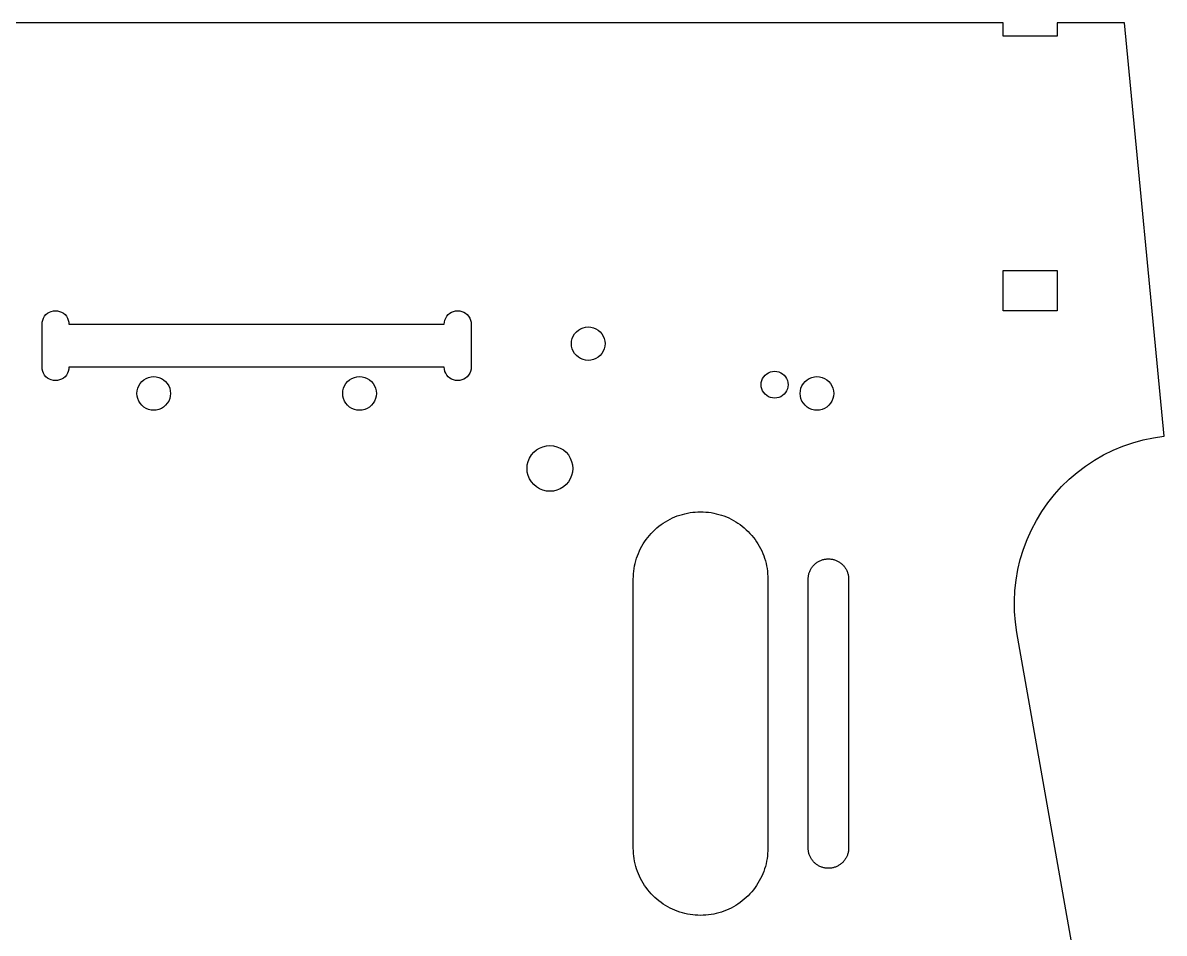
# Model space of a CAD drawing. Header units: metres. Extents: x -71 to 71, y -34 to 98.
# Drawn here: x -17.4 to 67.5, y 30.7 to 98.4 of the extents above; entities that cross this region are included whole.
import ezdxf

# ---------------------------------------------------------------- set-up
doc = ezdxf.new("R2010")
doc.units = ezdxf.units.M

msp = doc.modelspace()

# ---------------------------------------------------------------- linework, layer by layer
for p, q in [((55.5, 98.401), (-51.5, 98.401)), ((55.5, 97.4), (55.5, 98.401)), ((64.5, 98.401), (59.5, 98.401)), ((59.5, 98.401), (59.5, 97.4)), ((67.4574, 67.6638), (64.5, 98.401)), ((59.5, 97.4), (55.5, 97.4)), ((55.5, 77), (55.5, 80)), ((55.5, 80), (59.5, 80)), ((59.5, 80), (59.5, 77)), ((-15.9011, 76.309), (-15.841, 76.454)), ((-15.841, 76.454), (-15.759, 76.5878)), ((-15.759, 76.5878), (-15.6571, 76.7071)), ((-15.6571, 76.7071), (-15.5378, 76.809)), ((-15.5378, 76.809), (-15.404, 76.891)), ((-15.404, 76.891), (-15.259, 76.951)), ((-15.259, 76.951), (-15.1064, 76.9877)), ((-15.1064, 76.9877), (-14.95, 77)), ((-14.95, 77), (-14.7936, 76.9877)), ((-14.7936, 76.9877), (-14.641, 76.951)), ((-14.641, 76.951), (-14.496, 76.891)), ((-14.496, 76.891), (-14.3622, 76.809)), ((-14.3622, 76.809), (-14.2429, 76.7071)), ((-14.2429, 76.7071), (-14.141, 76.5878)), ((-14.141, 76.5878), (-14.059, 76.454)), ((-14.059, 76.454), (-13.9989, 76.309)), ((13.9989, 76.309), (14.059, 76.454)), ((14.059, 76.454), (14.141, 76.5878)), ((14.141, 76.5878), (14.2429, 76.7071)), ((14.2429, 76.7071), (14.3622, 76.809)), ((14.3622, 76.809), (14.496, 76.891)), ((14.496, 76.891), (14.641, 76.951)), ((14.641, 76.951), (14.7936, 76.9877)), ((14.7936, 76.9877), (14.95, 77)), ((14.95, 77), (15.1064, 76.9877)), ((15.1064, 76.9877), (15.259, 76.951)), ((15.259, 76.951), (15.404, 76.891)), ((15.404, 76.891), (15.5378, 76.809)), ((15.5378, 76.809), (15.6571, 76.7071)), ((15.6571, 76.7071), (15.759, 76.5878)), ((15.759, 76.5878), (15.841, 76.454)), ((15.841, 76.454), (15.901, 76.309)), ((59.5, 77), (55.5, 77)), ((-15.95, 76), (-15.9377, 76.1564)), ((-15.95, 72.8), (-15.95, 76)), ((-15.9377, 76.1564), (-15.9011, 76.309)), ((-13.9989, 76.309), (-13.9623, 76.1564)), ((-13.9623, 76.1564), (-13.95, 76)), ((-13.95, 76), (13.95, 76)), ((13.95, 76), (13.9623, 76.1564)), ((13.9623, 76.1564), (13.9989, 76.309)), ((15.901, 76.309), (15.9377, 76.1564)), ((15.9377, 76.1564), (15.95, 76)), ((15.95, 76), (15.95, 72.8)), ((23.7661, 75.4339), (23.9153, 75.5613)), ((23.9153, 75.5613), (24.0825, 75.6637)), ((24.0825, 75.6637), (24.2637, 75.7388)), ((24.2637, 75.7388), (24.4545, 75.7846)), ((24.4545, 75.7846), (24.65, 75.8)), ((24.65, 75.8), (24.8455, 75.7846)), ((24.8455, 75.7846), (25.0363, 75.7388)), ((25.0363, 75.7388), (25.2175, 75.6637)), ((25.2175, 75.6637), (25.3847, 75.5613)), ((25.3847, 75.5613), (25.5339, 75.4339)), ((23.4, 74.55), (23.4154, 74.7455)), ((23.4154, 74.7455), (23.4612, 74.9363)), ((23.4612, 74.9363), (23.5362, 75.1175)), ((23.5362, 75.1175), (23.6387, 75.2847)), ((23.6387, 75.2847), (23.7661, 75.4339)), ((25.5339, 75.4339), (25.6613, 75.2847)), ((25.6613, 75.2847), (25.7637, 75.1175)), ((25.7637, 75.1175), (25.8388, 74.9363)), ((25.8388, 74.9363), (25.8846, 74.7455)), ((25.8846, 74.7455), (25.9, 74.55)), ((23.4154, 74.3544), (23.4, 74.55)), ((23.4612, 74.1637), (23.4154, 74.3544)), ((23.5362, 73.9825), (23.4612, 74.1637)), ((23.6387, 73.8153), (23.5362, 73.9825)), ((23.7661, 73.6661), (23.6387, 73.8153)), ((25.6613, 73.8153), (25.5339, 73.6661)), ((25.7637, 73.9825), (25.6613, 73.8153)), ((25.8388, 74.1637), (25.7637, 73.9825)), ((25.8846, 74.3544), (25.8388, 74.1637)), ((25.9, 74.55), (25.8846, 74.3544)), ((23.9153, 73.5387), (23.7661, 73.6661)), ((24.0825, 73.4362), (23.9153, 73.5387)), ((24.2637, 73.3612), (24.0825, 73.4362)), ((24.4545, 73.3154), (24.2637, 73.3612)), ((24.65, 73.3), (24.4545, 73.3154)), ((24.8455, 73.3154), (24.65, 73.3)), ((25.0363, 73.3612), (24.8455, 73.3154)), ((25.2175, 73.4362), (25.0363, 73.3612)), ((25.3847, 73.5387), (25.2175, 73.4362)), ((25.5339, 73.6661), (25.3847, 73.5387)), ((-15.9377, 72.6436), (-15.95, 72.8)), ((-15.9011, 72.491), (-15.9377, 72.6436)), ((-15.841, 72.346), (-15.9011, 72.491)), ((-15.759, 72.2122), (-15.841, 72.346)), ((-15.6571, 72.0929), (-15.759, 72.2122)), ((-14.141, 72.2122), (-14.2429, 72.0929)), ((-14.059, 72.346), (-14.141, 72.2122)), ((-13.9989, 72.491), (-14.059, 72.346)), ((-13.9623, 72.6436), (-13.9989, 72.491)), ((-13.95, 72.8), (-13.9623, 72.6436)), ((13.95, 72.8), (-13.95, 72.8)), ((13.9623, 72.6436), (13.95, 72.8)), ((13.9989, 72.491), (13.9623, 72.6436)), ((14.059, 72.346), (13.9989, 72.491)), ((14.141, 72.2122), (14.059, 72.346)), ((14.2429, 72.0929), (14.141, 72.2122)), ((15.759, 72.2122), (15.6571, 72.0929)), ((15.841, 72.346), (15.759, 72.2122)), ((15.901, 72.491), (15.841, 72.346)), ((15.9377, 72.6436), (15.901, 72.491)), ((15.95, 72.8), (15.9377, 72.6436)), ((37.691, 72.0878), (37.7929, 72.2071)), ((37.7929, 72.2071), (37.9122, 72.309)), ((37.9122, 72.309), (38.046, 72.391)), ((38.046, 72.391), (38.191, 72.451)), ((38.191, 72.451), (38.3436, 72.4877)), ((38.3436, 72.4877), (38.5, 72.5)), ((38.5, 72.5), (38.6564, 72.4877)), ((38.6564, 72.4877), (38.809, 72.451)), ((38.809, 72.451), (38.954, 72.391)), ((38.954, 72.391), (39.0878, 72.309)), ((39.0878, 72.309), (39.2071, 72.2071)), ((39.2071, 72.2071), (39.309, 72.0878)), ((-15.5378, 71.991), (-15.6571, 72.0929)), ((-15.404, 71.909), (-15.5378, 71.991)), ((-15.259, 71.849), (-15.404, 71.909)), ((-15.1064, 71.8123), (-15.259, 71.849)), ((-14.95, 71.8), (-15.1064, 71.8123)), ((-14.7936, 71.8123), (-14.95, 71.8)), ((-14.641, 71.849), (-14.7936, 71.8123)), ((-14.496, 71.909), (-14.641, 71.849)), ((-14.3622, 71.991), (-14.496, 71.909)), ((-14.2429, 72.0929), (-14.3622, 71.991)), ((-8.83881, 71.2363), (-8.76375, 71.4175)), ((-8.76375, 71.4175), (-8.66127, 71.5847)), ((-8.66127, 71.5847), (-8.53387, 71.7339)), ((-8.53387, 71.7339), (-8.38472, 71.8613)), ((-8.38472, 71.8613), (-8.21748, 71.9637)), ((-8.21748, 71.9637), (-8.03627, 72.0388)), ((-8.03627, 72.0388), (-7.84554, 72.0846)), ((-7.84554, 72.0846), (-7.64999, 72.1)), ((-7.64999, 72.1), (-7.45445, 72.0846)), ((-7.45445, 72.0846), (-7.26372, 72.0388)), ((-7.26372, 72.0388), (-7.0825, 71.9637)), ((-7.0825, 71.9637), (-6.91527, 71.8613)), ((-6.91527, 71.8613), (-6.76611, 71.7339)), ((-6.76611, 71.7339), (-6.63872, 71.5847)), ((-6.63872, 71.5847), (-6.53624, 71.4175)), ((-6.53624, 71.4175), (-6.46117, 71.2363)), ((6.46117, 71.2363), (6.53624, 71.4175)), ((6.53624, 71.4175), (6.63872, 71.5847)), ((6.63872, 71.5847), (6.76611, 71.7339)), ((6.76611, 71.7339), (6.91527, 71.8613)), ((6.91527, 71.8613), (7.0825, 71.9637)), ((7.0825, 71.9637), (7.26372, 72.0388)), ((7.26372, 72.0388), (7.45445, 72.0846)), ((7.45445, 72.0846), (7.64999, 72.1)), ((7.64999, 72.1), (7.84554, 72.0846)), ((7.84554, 72.0846), (8.03627, 72.0388)), ((8.03627, 72.0388), (8.21748, 71.9637)), ((8.21748, 71.9637), (8.38472, 71.8613)), ((8.38472, 71.8613), (8.53387, 71.7339)), ((8.53387, 71.7339), (8.66127, 71.5847)), ((8.66127, 71.5847), (8.76375, 71.4175)), ((8.76375, 71.4175), (8.83881, 71.2363)), ((14.3622, 71.991), (14.2429, 72.0929)), ((14.496, 71.909), (14.3622, 71.991)), ((14.641, 71.849), (14.496, 71.909)), ((14.7936, 71.8123), (14.641, 71.849)), ((14.95, 71.8), (14.7936, 71.8123)), ((15.1064, 71.8123), (14.95, 71.8)), ((15.259, 71.849), (15.1064, 71.8123)), ((15.404, 71.909), (15.259, 71.849)), ((15.5378, 71.991), (15.404, 71.909)), ((15.6571, 72.0929), (15.5378, 71.991)), ((37.5, 71.5), (37.5123, 71.6564)), ((37.5123, 71.3436), (37.5, 71.5)), ((37.5123, 71.6564), (37.5489, 71.809)), ((37.5489, 71.191), (37.5123, 71.3436)), ((37.5489, 71.809), (37.609, 71.954)), ((37.609, 71.954), (37.691, 72.0878)), ((39.309, 72.0878), (39.391, 71.954)), ((39.391, 71.954), (39.451, 71.809)), ((39.451, 71.809), (39.4877, 71.6564)), ((39.4877, 71.3436), (39.451, 71.191)), ((39.4877, 71.6564), (39.5, 71.5)), ((39.5, 71.5), (39.4877, 71.3436)), ((40.4612, 71.2363), (40.5362, 71.4175)), ((40.5362, 71.4175), (40.6387, 71.5847)), ((40.6387, 71.5847), (40.7661, 71.7339)), ((40.7661, 71.7339), (40.9153, 71.8613)), ((40.9153, 71.8613), (41.0825, 71.9637)), ((41.0825, 71.9637), (41.2637, 72.0388)), ((41.2637, 72.0388), (41.4545, 72.0846)), ((41.4545, 72.0846), (41.65, 72.1)), ((41.65, 72.1), (41.8455, 72.0846)), ((41.8455, 72.0846), (42.0363, 72.0388)), ((42.0363, 72.0388), (42.2175, 71.9637)), ((42.2175, 71.9637), (42.3847, 71.8613)), ((42.3847, 71.8613), (42.5339, 71.7339)), ((42.5339, 71.7339), (42.6613, 71.5847)), ((42.6613, 71.5847), (42.7637, 71.4175)), ((42.7637, 71.4175), (42.8388, 71.2363)), ((-8.89999, 70.85), (-8.8846, 71.0455)), ((-8.8846, 70.6544), (-8.89999, 70.85)), ((-8.8846, 71.0455), (-8.83881, 71.2363)), ((-8.83881, 70.4637), (-8.8846, 70.6544)), ((-8.76375, 70.2825), (-8.83881, 70.4637)), ((-6.46117, 70.4637), (-6.53624, 70.2825)), ((-6.46117, 71.2363), (-6.41537, 71.0455)), ((-6.41537, 70.6544), (-6.46117, 70.4637)), ((-6.41537, 71.0455), (-6.39999, 70.85)), ((-6.39999, 70.85), (-6.41537, 70.6544)), ((6.39999, 70.85), (6.41537, 71.0455)), ((6.41537, 70.6544), (6.39999, 70.85)), ((6.41537, 71.0455), (6.46117, 71.2363)), ((6.46117, 70.4637), (6.41537, 70.6544)), ((6.53624, 70.2825), (6.46117, 70.4637)), ((8.83881, 70.4637), (8.76375, 70.2825)), ((8.83881, 71.2363), (8.8846, 71.0455)), ((8.8846, 70.6544), (8.83881, 70.4637)), ((8.8846, 71.0455), (8.89999, 70.85)), ((8.89999, 70.85), (8.8846, 70.6544)), ((37.609, 71.046), (37.5489, 71.191)), ((37.691, 70.9122), (37.609, 71.046)), ((37.7929, 70.7929), (37.691, 70.9122)), ((37.9122, 70.691), (37.7929, 70.7929)), ((38.046, 70.609), (37.9122, 70.691)), ((38.191, 70.5489), (38.046, 70.609)), ((38.3436, 70.5123), (38.191, 70.5489)), ((38.5, 70.5), (38.3436, 70.5123)), ((38.6564, 70.5123), (38.5, 70.5)), ((38.809, 70.5489), (38.6564, 70.5123)), ((38.954, 70.609), (38.809, 70.5489)), ((39.0878, 70.691), (38.954, 70.609)), ((39.2071, 70.7929), (39.0878, 70.691)), ((39.309, 70.9122), (39.2071, 70.7929)), ((39.391, 71.046), (39.309, 70.9122)), ((39.451, 71.191), (39.391, 71.046)), ((40.4, 70.85), (40.4154, 71.0455)), ((40.4154, 70.6544), (40.4, 70.85)), ((40.4154, 71.0455), (40.4612, 71.2363)), ((40.4612, 70.4637), (40.4154, 70.6544)), ((40.5362, 70.2825), (40.4612, 70.4637)), ((42.8388, 70.4637), (42.7637, 70.2825)), ((42.8388, 71.2363), (42.8846, 71.0455)), ((42.8846, 70.6544), (42.8388, 70.4637)), ((42.8846, 71.0455), (42.9, 70.85)), ((42.9, 70.85), (42.8846, 70.6544)), ((-8.66127, 70.1153), (-8.76375, 70.2825)), ((-8.53387, 69.9661), (-8.66127, 70.1153)), ((-8.38472, 69.8387), (-8.53387, 69.9661)), ((-8.21748, 69.7362), (-8.38472, 69.8387)), ((-8.03627, 69.6612), (-8.21748, 69.7362)), ((-7.84554, 69.6154), (-8.03627, 69.6612)), ((-7.64999, 69.6), (-7.84554, 69.6154)), ((-7.45445, 69.6154), (-7.64999, 69.6)), ((-7.26372, 69.6612), (-7.45445, 69.6154)), ((-7.0825, 69.7362), (-7.26372, 69.6612)), ((-6.91527, 69.8387), (-7.0825, 69.7362)), ((-6.76611, 69.9661), (-6.91527, 69.8387)), ((-6.63872, 70.1153), (-6.76611, 69.9661)), ((-6.53624, 70.2825), (-6.63872, 70.1153)), ((6.63872, 70.1153), (6.53624, 70.2825)), ((6.76611, 69.9661), (6.63872, 70.1153)), ((6.91527, 69.8387), (6.76611, 69.9661)), ((7.0825, 69.7362), (6.91527, 69.8387)), ((7.26372, 69.6612), (7.0825, 69.7362)), ((7.45445, 69.6154), (7.26372, 69.6612)), ((7.64999, 69.6), (7.45445, 69.6154)), ((7.84554, 69.6154), (7.64999, 69.6)), ((8.03627, 69.6612), (7.84554, 69.6154)), ((8.21748, 69.7362), (8.03627, 69.6612)), ((8.38472, 69.8387), (8.21748, 69.7362)), ((8.53387, 69.9661), (8.38472, 69.8387)), ((8.66127, 70.1153), (8.53387, 69.9661)), ((8.76375, 70.2825), (8.66127, 70.1153)), ((40.6387, 70.1153), (40.5362, 70.2825)), ((40.7661, 69.9661), (40.6387, 70.1153)), ((40.9153, 69.8387), (40.7661, 69.9661)), ((41.0825, 69.7362), (40.9153, 69.8387)), ((41.2637, 69.6612), (41.0825, 69.7362)), ((41.4545, 69.6154), (41.2637, 69.6612)), ((41.65, 69.6), (41.4545, 69.6154)), ((41.8455, 69.6154), (41.65, 69.6)), ((42.0363, 69.6612), (41.8455, 69.6154)), ((42.2175, 69.7362), (42.0363, 69.6612)), ((42.3847, 69.8387), (42.2175, 69.7362)), ((42.5339, 69.9661), (42.3847, 69.8387)), ((42.6613, 70.1153), (42.5339, 69.9661)), ((42.7637, 70.2825), (42.6613, 70.1153)), ((64.3876, 66.925), (65.1301, 67.1807)), ((65.1301, 67.1807), (65.8871, 67.3892)), ((65.8871, 67.3892), (66.6558, 67.5498)), ((66.6558, 67.5498), (67.433, 67.6618)), ((67.433, 67.6618), (67.4574, 67.6638)), ((20.2853, 66.0468), (20.4247, 66.2742)), ((20.4247, 66.2742), (20.5979, 66.4771)), ((20.5979, 66.4771), (20.8008, 66.6503)), ((20.8008, 66.6503), (21.0282, 66.7897)), ((21.0282, 66.7897), (21.2747, 66.8918)), ((21.2747, 66.8918), (21.5341, 66.9541)), ((21.5341, 66.9541), (21.8, 66.975)), ((21.8, 66.975), (22.0659, 66.9541)), ((22.0659, 66.9541), (22.3253, 66.8918)), ((22.3253, 66.8918), (22.5718, 66.7897)), ((22.5718, 66.7897), (22.7992, 66.6503)), ((22.7992, 66.6503), (23.0021, 66.4771)), ((23.0021, 66.4771), (23.1753, 66.2742)), ((23.1753, 66.2742), (23.3147, 66.0468)), ((62.2766, 65.8863), (62.958, 66.2766)), ((62.958, 66.2766), (63.6626, 66.6233)), ((63.6626, 66.6233), (64.3876, 66.925)), ((20.1, 65.275), (20.1209, 65.5409)), ((20.1209, 65.5409), (20.1832, 65.8003)), ((20.1832, 65.8003), (20.2853, 66.0468)), ((23.3147, 66.0468), (23.4168, 65.8003)), ((23.4168, 65.8003), (23.4791, 65.5409)), ((23.4791, 65.5409), (23.5, 65.275)), ((60.9939, 64.9814), (61.621, 65.454)), ((61.621, 65.454), (62.2766, 65.8863)), ((20.1209, 65.009), (20.1, 65.275)), ((20.1832, 64.7497), (20.1209, 65.009)), ((20.2853, 64.5032), (20.1832, 64.7497)), ((20.4247, 64.2758), (20.2853, 64.5032)), ((23.3147, 64.5032), (23.1753, 64.2758)), ((23.4168, 64.7497), (23.3147, 64.5032)), ((23.4791, 65.009), (23.4168, 64.7497)), ((23.5, 65.275), (23.4791, 65.009)), ((60.3976, 64.4704), (60.9939, 64.9814)), ((20.5979, 64.0729), (20.4247, 64.2758)), ((20.8008, 63.8997), (20.5979, 64.0729)), ((21.0282, 63.7603), (20.8008, 63.8997)), ((21.2747, 63.6582), (21.0282, 63.7603)), ((21.5341, 63.5959), (21.2747, 63.6582)), ((22.3253, 63.6582), (22.0659, 63.5959)), ((22.5718, 63.7603), (22.3253, 63.6582)), ((22.7992, 63.8997), (22.5718, 63.7603)), ((23.0021, 64.0729), (22.7992, 63.8997)), ((23.1753, 64.2758), (23.0021, 64.0729)), ((59.3072, 63.3412), (59.8347, 63.923)), ((59.8347, 63.923), (60.3976, 64.4704)), ((21.8, 63.575), (21.5341, 63.5959)), ((22.0659, 63.5959), (21.8, 63.575)), ((58.8173, 62.7275), (59.3072, 63.3412)), ((31.8328, 61.9118), (32.0245, 61.9539)), ((32.0245, 61.9539), (32.2178, 61.9884)), ((32.2178, 61.9884), (32.4123, 62.0153)), ((32.4123, 62.0153), (32.6077, 62.0346)), ((32.6077, 62.0346), (32.8037, 62.0461)), ((32.8037, 62.0461), (33, 62.05)), ((33, 62.05), (33.1963, 62.0461)), ((33.1963, 62.0461), (33.3923, 62.0346)), ((33.3923, 62.0346), (33.5877, 62.0153)), ((33.5877, 62.0153), (33.7822, 61.9884)), ((33.7822, 61.9884), (33.9754, 61.9539)), ((33.9754, 61.9539), (34.1672, 61.9118)), ((57.9577, 61.414), (58.3669, 62.0843)), ((58.3669, 62.0843), (58.8173, 62.7275)), ((29.9045, 60.9766), (30.0611, 61.0951)), ((30.0611, 61.0951), (30.2221, 61.2073)), ((30.2221, 61.2073), (30.3875, 61.3132)), ((30.3875, 61.3132), (30.5569, 61.4125)), ((30.5569, 61.4125), (30.73, 61.505)), ((30.73, 61.505), (30.9067, 61.5907)), ((30.9067, 61.5907), (31.0866, 61.6694)), ((31.0866, 61.6694), (31.2694, 61.741)), ((31.2694, 61.741), (31.4549, 61.8053)), ((31.4549, 61.8053), (31.6428, 61.8623)), ((31.6428, 61.8623), (31.8328, 61.9118)), ((34.1672, 61.9118), (34.3572, 61.8623)), ((34.3572, 61.8623), (34.5451, 61.8053)), ((34.5451, 61.8053), (34.7306, 61.741)), ((34.7306, 61.741), (34.9134, 61.6694)), ((34.9134, 61.6694), (35.0933, 61.5907)), ((35.0933, 61.5907), (35.2699, 61.505)), ((35.2699, 61.505), (35.4431, 61.4125)), ((35.4431, 61.4125), (35.6125, 61.3132)), ((35.6125, 61.3132), (35.7778, 61.2073)), ((35.7778, 61.2073), (35.9389, 61.0951)), ((35.9389, 61.0951), (36.0955, 60.9766)), ((57.5915, 60.7194), (57.9577, 61.414)), ((29.0734, 60.1455), (29.198, 60.2972)), ((29.198, 60.2972), (29.3284, 60.444)), ((29.3284, 60.444), (29.4645, 60.5855)), ((29.4645, 60.5855), (29.606, 60.7216)), ((29.606, 60.7216), (29.7527, 60.852)), ((29.7527, 60.852), (29.9045, 60.9766)), ((36.0955, 60.9766), (36.2472, 60.852)), ((36.2472, 60.852), (36.394, 60.7216)), ((36.394, 60.7216), (36.5355, 60.5855)), ((36.5355, 60.5855), (36.6716, 60.444)), ((36.6716, 60.444), (36.802, 60.2972)), ((36.802, 60.2972), (36.9266, 60.1455)), ((57.2696, 60.0031), (57.5915, 60.7194)), ((28.545, 59.3199), (28.6375, 59.4931)), ((28.6375, 59.4931), (28.7368, 59.6625)), ((28.7368, 59.6625), (28.8427, 59.8279)), ((28.8427, 59.8279), (28.9549, 59.9889)), ((28.9549, 59.9889), (29.0734, 60.1455)), ((36.9266, 60.1455), (37.0451, 59.9889)), ((37.0451, 59.9889), (37.1573, 59.8279)), ((37.1573, 59.8279), (37.2632, 59.6625)), ((37.2632, 59.6625), (37.3625, 59.4931)), ((37.3625, 59.4931), (37.455, 59.3199)), ((56.9933, 59.2681), (57.2696, 60.0031)), ((28.1877, 58.4072), (28.2447, 58.5951)), ((28.2447, 58.5951), (28.309, 58.7806)), ((28.309, 58.7806), (28.3806, 58.9634)), ((28.3806, 58.9634), (28.4593, 59.1433)), ((28.4593, 59.1433), (28.545, 59.3199)), ((37.455, 59.3199), (37.5407, 59.1433)), ((37.5407, 59.1433), (37.6194, 58.9634)), ((37.6194, 58.9634), (37.6909, 58.7806)), ((37.6909, 58.7806), (37.7553, 58.5951)), ((37.7553, 58.5951), (37.8123, 58.4072)), ((42.2653, 58.5315), (42.3237, 58.5396)), ((42.3237, 58.5396), (42.3823, 58.5454)), ((42.3823, 58.5454), (42.4411, 58.5488)), ((42.4411, 58.5488), (42.5, 58.55)), ((42.5, 58.55), (42.5589, 58.5488)), ((42.5589, 58.5488), (42.6177, 58.5454)), ((42.6177, 58.5454), (42.6763, 58.5396)), ((42.6763, 58.5396), (42.7346, 58.5315)), ((56.7637, 58.5171), (56.9933, 59.2681)), ((28.0347, 57.6377), (28.0616, 57.8322)), ((28.0616, 57.8322), (28.0961, 58.0254)), ((28.0961, 58.0254), (28.1381, 58.2172)), ((28.1381, 58.2172), (28.1877, 58.4072)), ((37.8123, 58.4072), (37.8618, 58.2172)), ((37.8618, 58.2172), (37.9039, 58.0254)), ((37.9039, 58.0254), (37.9384, 57.8322)), ((37.9384, 57.8322), (37.9653, 57.6377)), ((41.1378, 57.678), (41.1635, 57.731)), ((41.1635, 57.731), (41.1913, 57.7829)), ((41.1913, 57.7829), (41.221, 57.8337)), ((41.221, 57.8337), (41.2528, 57.8833)), ((41.2528, 57.8833), (41.2865, 57.9317)), ((41.2865, 57.9317), (41.322, 57.9786)), ((41.322, 57.9786), (41.3594, 58.0242)), ((41.3594, 58.0242), (41.3985, 58.0682)), ((41.3985, 58.0682), (41.4393, 58.1107)), ((41.4393, 58.1107), (41.4818, 58.1515)), ((41.4818, 58.1515), (41.5258, 58.1906)), ((41.5258, 58.1906), (41.5714, 58.228)), ((41.5714, 58.228), (41.6183, 58.2635)), ((41.6183, 58.2635), (41.6666, 58.2972)), ((41.6666, 58.2972), (41.7162, 58.3289)), ((41.7162, 58.3289), (41.7671, 58.3587)), ((41.7671, 58.3587), (41.819, 58.3865)), ((41.819, 58.3865), (41.872, 58.4122)), ((41.872, 58.4122), (41.926, 58.4358)), ((41.926, 58.4358), (41.9808, 58.4573)), ((41.9808, 58.4573), (42.0365, 58.4766)), ((42.0365, 58.4766), (42.0928, 58.4937)), ((42.0928, 58.4937), (42.1498, 58.5085)), ((42.1498, 58.5085), (42.2074, 58.5212)), ((42.2074, 58.5212), (42.2653, 58.5315)), ((42.7346, 58.5315), (42.7926, 58.5212)), ((42.7926, 58.5212), (42.8502, 58.5085)), ((42.8502, 58.5085), (42.9072, 58.4937)), ((42.9072, 58.4937), (42.9635, 58.4766)), ((42.9635, 58.4766), (43.0192, 58.4573)), ((43.0192, 58.4573), (43.074, 58.4358)), ((43.074, 58.4358), (43.128, 58.4122)), ((43.128, 58.4122), (43.181, 58.3865)), ((43.181, 58.3865), (43.2329, 58.3587)), ((43.2329, 58.3587), (43.2837, 58.3289)), ((43.2837, 58.3289), (43.3333, 58.2972)), ((43.3333, 58.2972), (43.3817, 58.2635)), ((43.3817, 58.2635), (43.4286, 58.228)), ((43.4286, 58.228), (43.4742, 58.1906)), ((43.4742, 58.1906), (43.5182, 58.1515)), ((43.5182, 58.1515), (43.5607, 58.1107)), ((43.5607, 58.1107), (43.6015, 58.0682)), ((43.6015, 58.0682), (43.6406, 58.0242)), ((43.6406, 58.0242), (43.678, 57.9786)), ((43.678, 57.9786), (43.7135, 57.9317)), ((43.7135, 57.9317), (43.7472, 57.8833)), ((43.7472, 57.8833), (43.7789, 57.8337)), ((43.7789, 57.8337), (43.8087, 57.7829)), ((43.8087, 57.7829), (43.8365, 57.731)), ((43.8365, 57.731), (43.8622, 57.678)), ((56.448, 56.9794), (56.5817, 57.7532)), ((56.5817, 57.7532), (56.7637, 58.5171)), ((28, 57.05), (28.0038, 57.2463)), ((28, 37.05), (28, 57.05)), ((28.0038, 57.2463), (28.0154, 57.4423)), ((28.0154, 57.4423), (28.0347, 57.6377)), ((37.9653, 57.6377), (37.9846, 57.4423)), ((37.9846, 57.4423), (37.9961, 57.2463)), ((37.9961, 57.2463), (38, 57.05)), ((38, 57.05), (38, 37.05)), ((41, 57.05), (41.0011, 57.1089)), ((41, 37.05), (41, 57.05)), ((41.0011, 57.1089), (41.0046, 57.1677)), ((41.0046, 57.1677), (41.0104, 57.2263)), ((41.0104, 57.2263), (41.0185, 57.2846)), ((41.0185, 57.2846), (41.0288, 57.3426)), ((41.0288, 57.3426), (41.0414, 57.4002)), ((41.0414, 57.4002), (41.0563, 57.4572)), ((41.0563, 57.4572), (41.0734, 57.5135)), ((41.0734, 57.5135), (41.0927, 57.5692)), ((41.0927, 57.5692), (41.1142, 57.624)), ((41.1142, 57.624), (41.1378, 57.678)), ((43.8622, 57.678), (43.8858, 57.624)), ((43.8858, 57.624), (43.9073, 57.5692)), ((43.9073, 57.5692), (43.9266, 57.5135)), ((43.9266, 57.5135), (43.9437, 57.4572)), ((43.9437, 57.4572), (43.9585, 57.4002)), ((43.9585, 57.4002), (43.9712, 57.3426)), ((43.9712, 57.3426), (43.9815, 57.2846)), ((43.9815, 57.2846), (43.9896, 57.2263)), ((43.9896, 57.2263), (43.9954, 57.1677)), ((43.9954, 57.1677), (43.9988, 57.1089)), ((43.9988, 57.1089), (44, 57.05)), ((44, 57.05), (44, 37.05)), ((56.3632, 56.1987), (56.448, 56.9794)), ((56.3276, 55.4142), (56.3632, 56.1987)), ((56.3413, 54.6291), (56.3276, 55.4142)), ((56.4043, 53.8464), (56.3413, 54.6291)), ((56.5163, 53.0691), (56.4043, 53.8464)), ((63.5278, 13.3049), (56.5163, 53.0691)), ((28.0038, 36.8537), (28, 37.05)), ((28.0154, 36.6577), (28.0038, 36.8537)), ((28.0347, 36.4623), (28.0154, 36.6577)), ((37.9846, 36.6577), (37.9653, 36.4623)), ((37.9961, 36.8537), (37.9846, 36.6577)), ((38, 37.05), (37.9961, 36.8537)), ((41.0011, 36.9911), (41, 37.05)), ((41.0046, 36.9323), (41.0011, 36.9911)), ((41.0104, 36.8737), (41.0046, 36.9323)), ((41.0185, 36.8153), (41.0104, 36.8737)), ((41.0288, 36.7574), (41.0185, 36.8153)), ((41.0414, 36.6998), (41.0288, 36.7574)), ((41.0563, 36.6428), (41.0414, 36.6998)), ((41.0734, 36.5865), (41.0563, 36.6428)), ((41.0927, 36.5308), (41.0734, 36.5865)), ((41.1142, 36.476), (41.0927, 36.5308)), ((43.9073, 36.5308), (43.8858, 36.476)), ((43.9266, 36.5865), (43.9073, 36.5308)), ((43.9437, 36.6428), (43.9266, 36.5865)), ((43.9585, 36.6998), (43.9437, 36.6428)), ((43.9712, 36.7574), (43.9585, 36.6998)), ((43.9815, 36.8153), (43.9712, 36.7574)), ((43.9896, 36.8737), (43.9815, 36.8153)), ((43.9954, 36.9323), (43.9896, 36.8737)), ((43.9988, 36.9911), (43.9954, 36.9323)), ((44, 37.05), (43.9988, 36.9911)), ((28.0616, 36.2678), (28.0347, 36.4623)), ((28.0961, 36.0745), (28.0616, 36.2678)), ((28.1381, 35.8828), (28.0961, 36.0745)), ((28.1877, 35.6928), (28.1381, 35.8828)), ((28.2447, 35.5049), (28.1877, 35.6928)), ((37.8123, 35.6928), (37.7553, 35.5049)), ((37.8618, 35.8828), (37.8123, 35.6928)), ((37.9039, 36.0745), (37.8618, 35.8828)), ((37.9384, 36.2678), (37.9039, 36.0745)), ((37.9653, 36.4623), (37.9384, 36.2678)), ((41.1378, 36.422), (41.1142, 36.476)), ((41.1635, 36.369), (41.1378, 36.422)), ((41.1913, 36.3171), (41.1635, 36.369)), ((41.221, 36.2663), (41.1913, 36.3171)), ((41.2528, 36.2166), (41.221, 36.2663)), ((41.2865, 36.1683), (41.2528, 36.2166)), ((41.322, 36.1214), (41.2865, 36.1683)), ((41.3594, 36.0758), (41.322, 36.1214)), ((41.3985, 36.0318), (41.3594, 36.0758)), ((41.4393, 35.9893), (41.3985, 36.0318)), ((41.4818, 35.9485), (41.4393, 35.9893)), ((41.5258, 35.9094), (41.4818, 35.9485)), ((41.5714, 35.872), (41.5258, 35.9094)), ((41.6183, 35.8365), (41.5714, 35.872)), ((41.6666, 35.8028), (41.6183, 35.8365)), ((41.7162, 35.771), (41.6666, 35.8028)), ((41.7671, 35.7412), (41.7162, 35.771)), ((41.819, 35.7135), (41.7671, 35.7412)), ((41.872, 35.6878), (41.819, 35.7135)), ((41.926, 35.6642), (41.872, 35.6878)), ((41.9808, 35.6427), (41.926, 35.6642)), ((42.0365, 35.6234), (41.9808, 35.6427)), ((43.0192, 35.6427), (42.9635, 35.6234)), ((43.074, 35.6642), (43.0192, 35.6427)), ((43.128, 35.6878), (43.074, 35.6642)), ((43.181, 35.7135), (43.128, 35.6878)), ((43.2329, 35.7412), (43.181, 35.7135)), ((43.2837, 35.771), (43.2329, 35.7412)), ((43.3333, 35.8028), (43.2837, 35.771)), ((43.3817, 35.8365), (43.3333, 35.8028)), ((43.4286, 35.872), (43.3817, 35.8365)), ((43.4742, 35.9094), (43.4286, 35.872)), ((43.5182, 35.9485), (43.4742, 35.9094)), ((43.5607, 35.9893), (43.5182, 35.9485)), ((43.6015, 36.0318), (43.5607, 35.9893)), ((43.6406, 36.0758), (43.6015, 36.0318)), ((43.678, 36.1214), (43.6406, 36.0758)), ((43.7135, 36.1683), (43.678, 36.1214)), ((43.7472, 36.2166), (43.7135, 36.1683)), ((43.7789, 36.2663), (43.7472, 36.2166)), ((43.8087, 36.3171), (43.7789, 36.2663)), ((43.8365, 36.369), (43.8087, 36.3171)), ((43.8622, 36.422), (43.8365, 36.369)), ((43.8858, 36.476), (43.8622, 36.422)), ((28.309, 35.3194), (28.2447, 35.5049)), ((28.3806, 35.1366), (28.309, 35.3194)), ((28.4593, 34.9567), (28.3806, 35.1366)), ((28.545, 34.78), (28.4593, 34.9567)), ((37.5407, 34.9567), (37.455, 34.78)), ((37.6194, 35.1366), (37.5407, 34.9567)), ((37.6909, 35.3194), (37.6194, 35.1366)), ((37.7553, 35.5049), (37.6909, 35.3194)), ((42.0928, 35.6063), (42.0365, 35.6234)), ((42.1498, 35.5914), (42.0928, 35.6063)), ((42.2074, 35.5788), (42.1498, 35.5914)), ((42.2653, 35.5685), (42.2074, 35.5788)), ((42.3237, 35.5604), (42.2653, 35.5685)), ((42.3823, 35.5546), (42.3237, 35.5604)), ((42.4411, 35.5511), (42.3823, 35.5546)), ((42.5, 35.55), (42.4411, 35.5511)), ((42.5589, 35.5511), (42.5, 35.55)), ((42.6177, 35.5546), (42.5589, 35.5511)), ((42.6763, 35.5604), (42.6177, 35.5546)), ((42.7346, 35.5685), (42.6763, 35.5604)), ((42.7926, 35.5788), (42.7346, 35.5685)), ((42.8502, 35.5914), (42.7926, 35.5788)), ((42.9072, 35.6063), (42.8502, 35.5914)), ((42.9635, 35.6234), (42.9072, 35.6063)), ((28.6375, 34.6069), (28.545, 34.78)), ((28.7368, 34.4375), (28.6375, 34.6069)), ((28.8427, 34.2721), (28.7368, 34.4375)), ((28.9549, 34.1111), (28.8427, 34.2721)), ((29.0734, 33.9545), (28.9549, 34.1111)), ((29.198, 33.8027), (29.0734, 33.9545)), ((36.9266, 33.9545), (36.802, 33.8027)), ((37.0451, 34.1111), (36.9266, 33.9545)), ((37.1573, 34.2721), (37.0451, 34.1111)), ((37.2632, 34.4375), (37.1573, 34.2721)), ((37.3625, 34.6069), (37.2632, 34.4375)), ((37.455, 34.78), (37.3625, 34.6069)), ((29.3284, 33.656), (29.198, 33.8027)), ((29.4645, 33.5145), (29.3284, 33.656)), ((29.606, 33.3784), (29.4645, 33.5145)), ((29.7527, 33.248), (29.606, 33.3784)), ((29.9045, 33.1234), (29.7527, 33.248)), ((30.0611, 33.0049), (29.9045, 33.1234)), ((36.0955, 33.1234), (35.9389, 33.0049)), ((36.2472, 33.248), (36.0955, 33.1234)), ((36.394, 33.3784), (36.2472, 33.248)), ((36.5355, 33.5145), (36.394, 33.3784)), ((36.6716, 33.656), (36.5355, 33.5145)), ((36.802, 33.8027), (36.6716, 33.656)), ((30.2221, 32.8926), (30.0611, 33.0049)), ((30.3875, 32.7868), (30.2221, 32.8926)), ((30.5569, 32.6875), (30.3875, 32.7868)), ((30.73, 32.595), (30.5569, 32.6875)), ((30.9067, 32.5093), (30.73, 32.595)), ((31.0866, 32.4306), (30.9067, 32.5093)), ((31.2694, 32.359), (31.0866, 32.4306)), ((31.4549, 32.2947), (31.2694, 32.359)), ((31.6428, 32.2377), (31.4549, 32.2947)), ((31.8328, 32.1881), (31.6428, 32.2377)), ((34.3572, 32.2377), (34.1672, 32.1881)), ((34.5451, 32.2947), (34.3572, 32.2377)), ((34.7306, 32.359), (34.5451, 32.2947)), ((34.9134, 32.4306), (34.7306, 32.359)), ((35.0933, 32.5093), (34.9134, 32.4306)), ((35.2699, 32.595), (35.0933, 32.5093)), ((35.4431, 32.6875), (35.2699, 32.595)), ((35.6125, 32.7868), (35.4431, 32.6875)), ((35.7778, 32.8926), (35.6125, 32.7868)), ((35.9389, 33.0049), (35.7778, 32.8926)), ((32.0245, 32.1461), (31.8328, 32.1881)), ((32.2178, 32.1116), (32.0245, 32.1461)), ((32.4123, 32.0847), (32.2178, 32.1116)), ((32.6077, 32.0654), (32.4123, 32.0847)), ((32.8037, 32.0538), (32.6077, 32.0654)), ((33, 32.05), (32.8037, 32.0538)), ((33.1963, 32.0538), (33, 32.05)), ((33.3923, 32.0654), (33.1963, 32.0538)), ((33.5877, 32.0847), (33.3923, 32.0654)), ((33.7822, 32.1116), (33.5877, 32.0847)), ((33.9754, 32.1461), (33.7822, 32.1116)), ((34.1672, 32.1881), (33.9754, 32.1461))]:
    msp.add_line(p, q)

doc.saveas('drawing.dxf')
